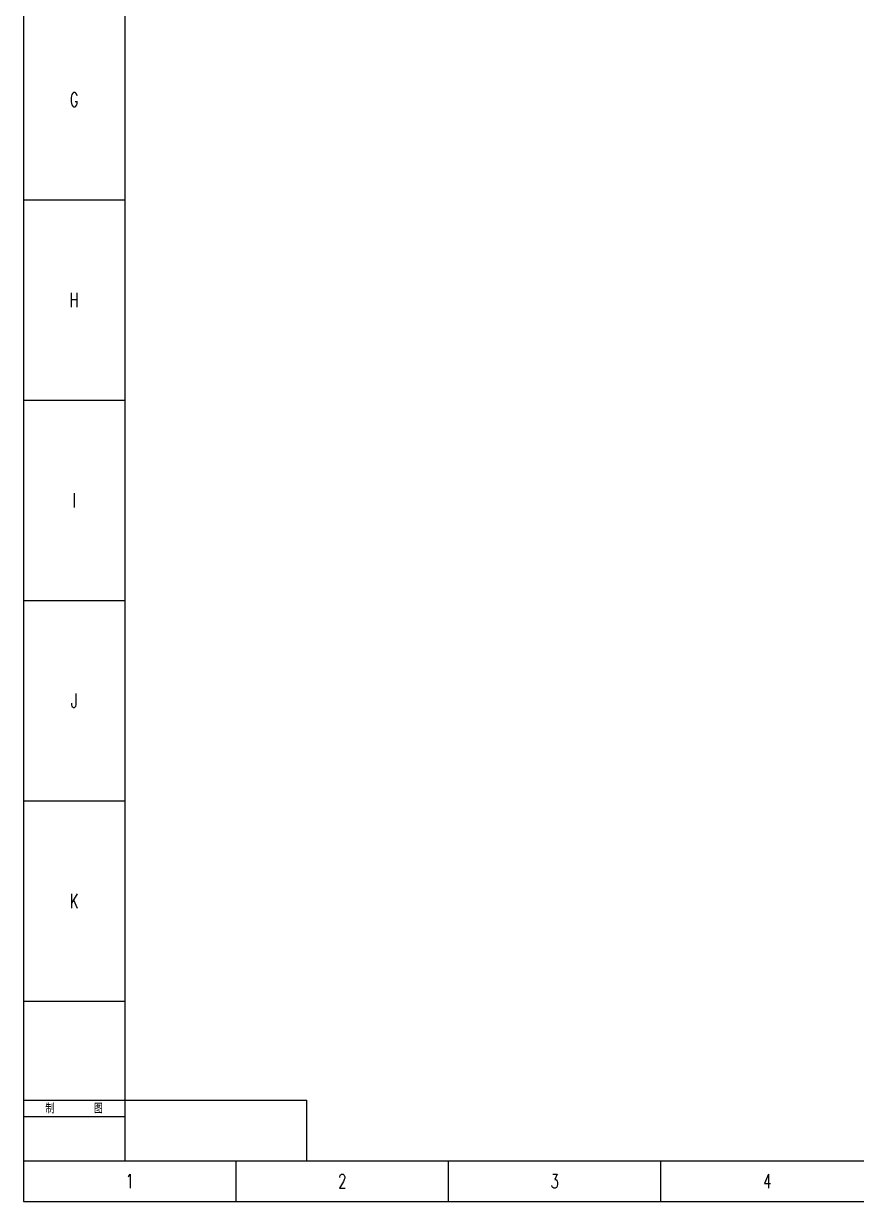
# Model space of a CAD drawing. Header units: millimetres. Extents: x 0 to 420, y 0 to 594.
# Drawn here: x 0 to 205.8, y 0 to 291.1 of the extents above; entities that cross this region are included whole.
import ezdxf
from ezdxf.enums import TextEntityAlignment as Align

# ---------------------------------------------------------------- set-up
doc = ezdxf.new("R2010")
doc.units = ezdxf.units.MM
doc.layers.add('PDM_Title', color=7, linetype='Continuous')
doc.styles.add('HZ', font='TXT.SHX', dxfattribs={"width": 0.667, "bigfont": 'HZTXT.SHX'})

# ---------------------------------------------------------------- blocks, each defined once
blk = doc.blocks.new('FitPDM_DWGFrame')
at = {"layer": 'PDM_Title', "color": 2}
for p, q in [((0, 594), (0, 0)), ((0, 247.5), (25, 247.5)), ((0, 198), (25, 198)), ((0, 148.5), (25, 148.5)), ((0, 99), (25, 99)), ((0, 49.5), (25, 49.5)), ((0, 25), (25, 25)), ((0, 21), (25, 21)), ((0, 10), (25, 10)), ((52.5, 0), (52.5, 10)), ((105, 0), (105, 10)), ((157.5, 0), (157.5, 10)), ((0, 0), (420, 0))]:
    blk.add_line(p, q, dxfattribs=at)
at = {"layer": 'PDM_Title', "color": 0}
for p, q in [((25, 584), (25, 10)), ((25, 25), (70, 25)), ((70, 10), (70, 25)), ((25, 10), (410, 10))]:
    blk.add_line(p, q, dxfattribs=at)
at = {"layer": 'PDM_Title', "color": 2, "style": 'HZ', "width": 0.667}
for s, height, p in [('G', 3.5, (12.5, 272.25)), ('H', 3.5, (12.5, 222.75)), ('I', 3.5, (12.5, 173.25)), ('J', 3.5, (12.5, 123.75)), ('K', 3.5, (12.5, 74.25)), ('制      图', 2.5, (12.5, 23)), ('1', 3.5, (26.25, 5)), ('2', 3.5, (78.75, 5)), ('3', 3.5, (131.25, 5)), ('4', 3.5, (183.75, 5))]:
    blk.add_text(s, height=height, dxfattribs=at).set_placement(p, align=Align.MIDDLE_CENTER)

msp = doc.modelspace()

# ---------------------------------------------------------------- block references
at = {"layer": 'PDM_Title'}
msp.add_blockref('FitPDM_DWGFrame', (0, 0), dxfattribs=at)

doc.saveas('drawing.dxf')
